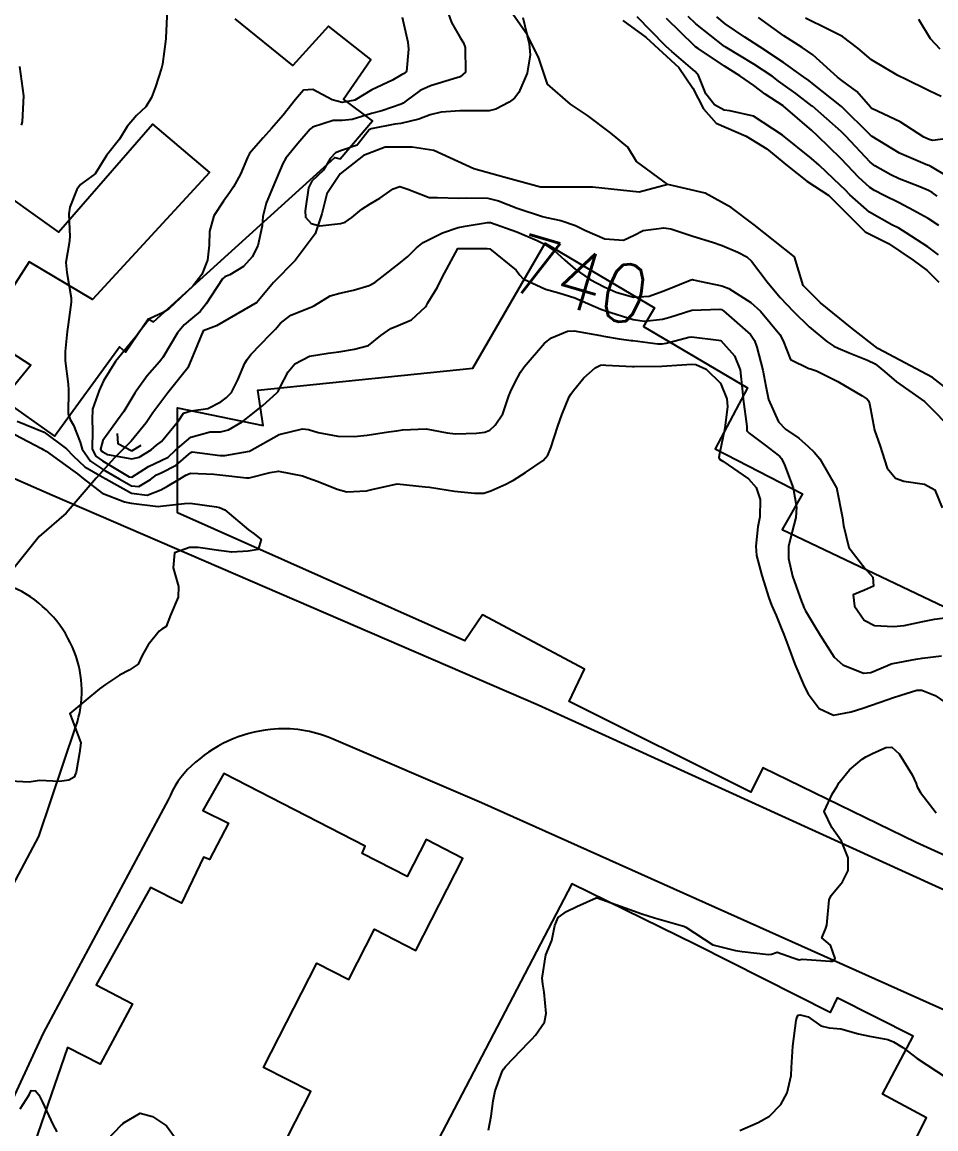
# Model space of a CAD drawing. Header units: metres. Extents: x 318500 to 325275, y 7408834 to 7428799.
# Drawn here: x 322859.2 to 322921.5, y 7421296.6 to 7421372 of the extents above; entities that cross this region are included whole.
import ezdxf
from ezdxf.enums import TextEntityAlignment as Align

# ---------------------------------------------------------------- set-up
doc = ezdxf.new("R2010")
doc.units = ezdxf.units.M
doc.header["$MEASUREMENT"] = 0
for name, color, linetype in [('Cotas', 45, 'Continuous'), ('Curvas de Nivel 1m', 11, 'Continuous'), ('Curvas de Nivel 5m', 15, 'Continuous'), ('Edificações', 30, 'Continuous'), ('Hidrografia', 140, 'Continuous'), ('Pontes_Viadutos_Tubos', 190, 'Continuous'), ('Vias Primárias', 230, 'Continuous')]:
    doc.layers.add(name, color=color, linetype=linetype)
doc.styles.add('Style-STANDARD', font='STANDARD.shx')

msp = doc.modelspace()

# ---------------------------------------------------------------- linework, layer by layer
at = {"layer": 'Curvas de Nivel 1m', "flags": 128}
for points, elevation in [([(322869.12, 7421372.84), (322869.031, 7421370.91), (322869.027, 7421370.841), (322868.796, 7421369.121), (322868.734, 7421368.843), (322868.318, 7421367.581), (322868.044, 7421366.85), (322867.676, 7421366.212), (322867.028, 7421365.626), (322866.4, 7421364.869), (322865.878, 7421364.006), (322864.99, 7421362.89), (322864.214, 7421361.658), (322863.221, 7421360.916), (322862.957, 7421360.581), (322862.491, 7421359.378), (322862.417, 7421358.925), (322862.488, 7421357.353), (322862.441, 7421356.925), (322862.21, 7421355.607), (322862.292, 7421354.926), (322862.584, 7421353.201), (322862.583, 7421352.923), (322862.366, 7421351.396), (322862.312, 7421350.925), (322862.174, 7421349.562), (322862.168, 7421348.926), (322862.368, 7421347.34), (322862.389, 7421346.924), (322862.367, 7421345.313), (322862.511, 7421344.922), (322862.744, 7421344.527), (322863.188, 7421343.374), (322863.322, 7421342.911), (322863.894, 7421342.078), (322864.71, 7421341.54), (322865.838, 7421340.873), (322866.693, 7421340.404), (322867.183, 7421340.364), (322867.979, 7421340.847), (322868.403, 7421341.144), (322868.707, 7421341.285), (322869.725, 7421341.815), (322870.728, 7421342.677), (322870.819, 7421342.719), (322872.725, 7421342.466), (322873.041, 7421342.461), (322874.73, 7421342.76), (322876.742, 7421343.904), (322878.326, 7421344.287), (322878.745, 7421344.237), (322879.394, 7421344.043), (322880.741, 7421343.785), (322881.852, 7421343.774), (322882.742, 7421343.863), (322884.195, 7421344.079), (322884.745, 7421344.161), (322885.146, 7421344.216), (322886.747, 7421344.28), (322888.182, 7421344.016), (322888.744, 7421343.946), (322890.194, 7421343.998), (322890.745, 7421344.056), (322891.086, 7421344.198), (322891.464, 7421344.533), (322891.974, 7421345.316), (322892.394, 7421346.524), (322892.498, 7421346.809), (322892.793, 7421347.417), (322893.18, 7421348.139), (322893.438, 7421348.511), (322894.826, 7421350.13), (322895.291, 7421350.483), (322896.376, 7421350.928), (322896.838, 7421350.968), (322898.637, 7421350.638), (322898.832, 7421350.596), (322899.902, 7421350.424), (322900.728, 7421350.311), (322900.829, 7421350.3), (322902.529, 7421350.086), (322902.827, 7421350.076), (322903.094, 7421350.111), (322904.065, 7421350.368), (322904.657, 7421350.537), (322904.833, 7421350.552), (322906.668, 7421350.332), (322906.813, 7421350.313), (322906.83, 7421350.299), (322907.756, 7421349.252), (322908.15, 7421348.31), (322908.295, 7421346.8), (322908.351, 7421346.306), (322908.602, 7421344.452), (322908.599, 7421344.302), (322908.605, 7421344.159), (322908.747, 7421343.983), (322909.854, 7421343.173), (322910.732, 7421342.499), (322910.852, 7421342.399), (322910.948, 7421342.277), (322911.17, 7421341.827), (322911.749, 7421340.264), (322911.985, 7421338.955), (322911.943, 7421338.261), (322911.693, 7421337.297), (322911.436, 7421336.268), (322911.442, 7421335.464), (322911.716, 7421334.264), (322912.311, 7421332.537), (322912.422, 7421332.253), (322912.469, 7421332.132), (322912.586, 7421331.885), (322913.205, 7421330.869), (322913.598, 7421330.235), (322914.548, 7421328.735), (322915.124, 7421328.214), (322916.532, 7421327.653), (322917.035, 7421327.69), (322918.174, 7421328.175), (322918.431, 7421328.282), (322918.542, 7421328.312), (322920.101, 7421328.593), (322920.548, 7421328.663), (322921.85, 7421328.828)], 741), ([(322888.259, 7421372.583), (322888.487, 7421371.946), (322889.105, 7421370.9), (322889.3, 7421370.567), (322889.411, 7421370.25), (322889.441, 7421368.564), (322889.067, 7421368.268), (322888.615, 7421368.127), (322887.06, 7421367.65), (322886.342, 7421367.322), (322885.406, 7421366.616), (322885.2, 7421366.466), (322885.047, 7421366.401), (322883.727, 7421365.952), (322883.036, 7421365.749), (322881.72, 7421365.359), (322881.026, 7421365.277), (322880.421, 7421365.291), (322879.021, 7421364.835), (322878.864, 7421364.702), (322878.009, 7421363.711), (322877.205, 7421362.727), (322876.986, 7421362.354), (322876.309, 7421360.74), (322875.853, 7421359.646), (322875.623, 7421358.75), (322875.578, 7421358.102), (322875.3, 7421356.754), (322874.902, 7421355.989), (322874.326, 7421355.335), (322873.392, 7421354.775), (322873.039, 7421354.627), (322872.886, 7421354.497), (322871.772, 7421352.796), (322871.366, 7421352.288), (322870.846, 7421351.853), (322870.287, 7421351.37), (322869.831, 7421350.825), (322868.813, 7421349.146), (322868.691, 7421348.962), (322868.592, 7421348.842), (322867.758, 7421347.888), (322867.005, 7421346.858), (322866.916, 7421346.72), (322866.774, 7421346.482), (322866.159, 7421345.469), (322865.726, 7421344.875), (322864.736, 7421343.492), (322864.576, 7421342.892), (322864.621, 7421342.784), (322864.727, 7421342.712), (322865.065, 7421342.545), (322866.721, 7421342.25), (322867.209, 7421342.369), (322868.022, 7421342.847), (322868.402, 7421343.175), (322868.736, 7421343.42), (322869.888, 7421344.823), (322870.22, 7421345.356), (322870.761, 7421345.515), (322871.885, 7421345.671), (322872.77, 7421346.122), (322873.146, 7421346.404), (322873.494, 7421346.773), (322873.937, 7421347.624), (322874.416, 7421348.764), (322874.561, 7421349.014), (322874.816, 7421349.344), (322876.158, 7421350.74), (322876.489, 7421351.081), (322876.841, 7421351.476), (322877.538, 7421352.031), (322878.858, 7421352.546), (322878.967, 7421352.591), (322879.147, 7421352.697), (322880.224, 7421353.333), (322880.873, 7421353.533), (322881.816, 7421353.726), (322882.881, 7421354.052), (322883.272, 7421354.256), (322883.769, 7421354.637), (322884.899, 7421355.512), (322885.501, 7421356.017), (322886.097, 7421356.608), (322886.547, 7421356.972), (322886.918, 7421357.166), (322887.876, 7421357.636), (322888.931, 7421357.99), (322889.417, 7421358.078), (322890.937, 7421358.347), (322891.143, 7421358.332), (322892.928, 7421357.698), (322894.313, 7421357.105), (322894.915, 7421356.821), (322895.43, 7421356.482), (322896.195, 7421355.763), (322896.897, 7421355.152), (322897.93, 7421354.45), (322898.883, 7421353.964), (322899.703, 7421353.602), (322900.873, 7421353.255), (322901.955, 7421353.313), (322902.879, 7421353.653), (322903.392, 7421353.865), (322904.631, 7421354.363), (322904.808, 7421354.444), (322904.891, 7421354.446), (322904.961, 7421354.429), (322905.378, 7421354.353), (322906.885, 7421354.029), (322907.368, 7421353.838), (322908.869, 7421352.893), (322909.518, 7421352.293), (322910.836, 7421350.705), (322911.06, 7421350.277), (322911.563, 7421349.014), (322912.811, 7421348.39), (322912.93, 7421348.367), (322913.338, 7421348.242), (322914.8, 7421347.522), (322916.443, 7421346.546), (322916.781, 7421346.298), (322916.877, 7421346.199), (322916.959, 7421346.015), (322917.287, 7421344.192), (322917.667, 7421343.114), (322917.961, 7421342.182), (322918.145, 7421341.603), (322918.711, 7421340.926), (322919.279, 7421340.731), (322920.706, 7421340.526), (322921.409, 7421340.133), (322921.897, 7421338.913)], 739), ([(322893.337, 7421372.307), (322893.773, 7421370.51), (322893.843, 7421369.755), (322893.633, 7421368.512), (322893.057, 7421367.198), (322892.77, 7421366.806), (322892.399, 7421366.527), (322891.513, 7421366.065), (322891.041, 7421365.936), (322889.651, 7421365.95), (322889.041, 7421365.942), (322887.781, 7421365.846), (322887.036, 7421365.665), (322886.265, 7421365.374), (322885.027, 7421365.09), (322884.625, 7421365.027), (322883.021, 7421364.714), (322882.884, 7421364.652), (322882.066, 7421363.603), (322880.998, 7421363.238), (322880.587, 7421363.093), (322880.212, 7421362.688), (322879.773, 7421361.901), (322878.975, 7421361.16), (322878.749, 7421360.703), (322878.511, 7421359.142), (322878.544, 7421358.706), (322878.933, 7421358.263), (322879.524, 7421358.101), (322880.934, 7421358.266), (322881.24, 7421358.371), (322881.686, 7421358.669), (322882.37, 7421359.237), (322882.954, 7421359.616), (322883.608, 7421359.992), (322884.501, 7421360.627), (322884.972, 7421360.784), (322885.507, 7421360.615), (322886.962, 7421360.051), (322887.521, 7421360.033), (322888.961, 7421360.003), (322889.51, 7421360.014), (322890.962, 7421359.995), (322891.683, 7421359.809), (322892.952, 7421359.325), (322894.691, 7421358.746), (322894.943, 7421358.687), (322895.938, 7421358.475), (322896.935, 7421358.142), (322897.573, 7421357.811), (322898.922, 7421357.234), (322900.204, 7421357.137), (322900.926, 7421357.465), (322901.541, 7421357.79), (322902.934, 7421357.977), (322903.411, 7421357.897), (322904.926, 7421357.418), (322906.255, 7421357.005), (322906.917, 7421356.766), (322907.972, 7421356.314), (322908.599, 7421355.997), (322908.904, 7421355.715), (322909.972, 7421354.289), (322910.874, 7421353.238), (322911.773, 7421352.266), (322912.845, 7421351.224), (322914.039, 7421350.232), (322914.516, 7421349.914), (322914.826, 7421349.776), (322915.567, 7421349.468), (322916.818, 7421348.955), (322917.327, 7421348.705), (322917.971, 7421348.183), (322918.8, 7421347.493), (322920.696, 7421346.141), (322920.779, 7421346.068), (322922.683, 7421344.121)], 738), ([(322921.652, 7421356.139), (322920.918, 7421356.673), (322919.458, 7421357.639), (322918.937, 7421357.952), (322918.468, 7421358.177), (322916.953, 7421359.046), (322915.616, 7421360.22), (322915.299, 7421360.551), (322914.976, 7421360.866), (322913.527, 7421362.245), (322912.997, 7421362.706), (322911.02, 7421364.28), (322909.039, 7421365.576), (322907.427, 7421365.944), (322907.045, 7421365.981), (322906.392, 7421366.34), (322905.811, 7421367.102), (322905.303, 7421368.356), (322905.074, 7421368.623), (322903.496, 7421369.982), (322903.099, 7421370.328), (322903.038, 7421370.391), (322901.129, 7421372.348)], 738), ([(322921.68, 7421358.139), (322920.947, 7421358.616), (322919.953, 7421359.162), (322918.963, 7421359.675), (322917.942, 7421360.185), (322917.285, 7421360.507), (322916.975, 7421360.716), (322916.199, 7421361.429), (322915.456, 7421362.223), (322914.997, 7421362.706), (322913.419, 7421364.246), (322913.025, 7421364.603), (322911.071, 7421366.28), (322909.845, 7421367.085), (322909.064, 7421367.666), (322908.13, 7421368.319), (322907.08, 7421368.985), (322905.279, 7421370.175), (322905.099, 7421370.298), (322905.024, 7421370.361), (322903.128, 7421372.24)], 739), ([(322922.305, 7421361.452), (322921.121, 7421362.148), (322920.991, 7421362.214), (322920.89, 7421362.253), (322919.003, 7421363.066), (322917.128, 7421364.198), (322917.021, 7421364.286), (322915.05, 7421366.23), (322913.066, 7421367.804), (322912.812, 7421367.998), (322912.46, 7421368.259), (322911.084, 7421369.237), (322909.472, 7421370.304), (322909.103, 7421370.541), (322908.463, 7421370.963), (322907.123, 7421371.876), (322906.543, 7421372.339)], 741), ([(322922.802, 7421364.123), (322921.242, 7421363.922), (322921.017, 7421363.982), (322920.659, 7421364.154), (322919.035, 7421365.19), (322917.16, 7421366.087), (322917.049, 7421366.165), (322917.016, 7421366.201), (322916.094, 7421367.248), (322915.068, 7421368.009), (322914.77, 7421368.233), (322913.093, 7421369.75), (322912.374, 7421370.261), (322911.111, 7421371.043), (322909.382, 7421372.306)], 742), ([(322921.83, 7421366.91), (322921.061, 7421367.286), (322919.26, 7421368.168), (322919.071, 7421368.265), (322918.889, 7421368.357), (322917.088, 7421369.411), (322916.155, 7421370.214), (322915.112, 7421371.001), (322913.618, 7421371.75), (322913.126, 7421371.971), (322912.598, 7421372.258)], 743), ([(322921.769, 7421370.14), (322921.111, 7421370.85), (322920.316, 7421372.158)], 744), ([(322859.07, 7421368.97), (322859.325, 7421366.966), (322859.245, 7421365.19), (322859.179, 7421364.968)], 742), ([(322858.912, 7421344.803), (322860.737, 7421344.067), (322862.257, 7421342.925), (322862.715, 7421342.439), (322863.508, 7421341.704), (322864.702, 7421341.018), (322864.936, 7421340.886), (322866.686, 7421339.913), (322867.753, 7421339.78), (322868.689, 7421340.135), (322869.152, 7421340.374), (322869.872, 7421340.822), (322870.379, 7421341.141), (322870.707, 7421341.261), (322872.287, 7421341.206), (322872.706, 7421341.148), (322874.512, 7421340.953), (322874.703, 7421340.953), (322876.141, 7421341.306), (322876.71, 7421341.395), (322878.335, 7421341.076), (322878.704, 7421340.953), (322879.396, 7421340.693), (322880.692, 7421340.179), (322881.36, 7421340), (322882.691, 7421340.056), (322883.156, 7421340.18), (322884.699, 7421340.531), (322884.78, 7421340.538), (322886.696, 7421340.349), (322886.981, 7421340.31), (322888.692, 7421340.048), (322890.039, 7421339.899), (322890.691, 7421339.914), (322891.172, 7421340.056), (322892.176, 7421340.525), (322892.533, 7421340.692), (322892.704, 7421340.786), (322893.512, 7421341.308), (322894.725, 7421342.124), (322895.038, 7421342.485), (322895.255, 7421343.002), (322895.734, 7421344.475), (322895.986, 7421345.247), (322896.494, 7421346.464), (322896.604, 7421346.641), (322896.787, 7421346.906), (322897.489, 7421347.764), (322898.256, 7421348.446), (322898.626, 7421348.628), (322898.812, 7421348.635), (322898.99, 7421348.615), (322900.811, 7421348.529), (322900.927, 7421348.524), (322902.812, 7421348.561), (322904.503, 7421348.673), (322904.813, 7421348.701), (322905.115, 7421348.658), (322905.823, 7421348.345), (322906.796, 7421347.393), (322907.223, 7421346.323), (322907.286, 7421345.809), (322907.1, 7421344.325), (322906.732, 7421342.574), (322906.69, 7421342.331), (322906.729, 7421342.233), (322906.97, 7421342.083), (322908.709, 7421340.892), (322909.23, 7421340.295), (322909.504, 7421339.475), (322909.492, 7421338.292), (322909.349, 7421337.608), (322909.199, 7421336.295), (322909.264, 7421335.671), (322909.623, 7421334.29), (322910.104, 7421332.779), (322910.281, 7421332.283), (322910.583, 7421331.568), (322910.964, 7421330.664), (322911.114, 7421330.272), (322911.452, 7421329.371), (322911.869, 7421328.26), (322912.517, 7421326.72), (322912.764, 7421326.246), (322913.516, 7421325.25), (322914.496, 7421324.783), (322915.7, 7421325.006), (322916.501, 7421325.271), (322918.196, 7421325.863), (322918.508, 7421325.977), (322919.073, 7421326.162), (322920.178, 7421326.482), (322920.515, 7421326.484), (322921.423, 7421326.131), (322922.503, 7421325.391)], 742), ([(322858.734, 7421343.898), (322860.566, 7421342.942), (322860.662, 7421342.884), (322860.719, 7421342.859), (322860.879, 7421342.778), (322862.705, 7421341.444), (322863.011, 7421341.222), (322863.408, 7421340.909), (322864.685, 7421339.906), (322866.219, 7421339.324), (322866.675, 7421339.225), (322868.505, 7421339.009), (322868.673, 7421339.013), (322870.288, 7421339.203), (322870.676, 7421339.237), (322872.476, 7421338.979), (322872.672, 7421338.929), (322873.05, 7421338.776), (322874.656, 7421337.402), (322875.035, 7421337.135), (322875.516, 7421336.747), (322875.308, 7421336.082), (322874.638, 7421335.952), (322873.512, 7421335.896), (322872.638, 7421336.007), (322871.225, 7421336.217), (322870.641, 7421336.21), (322869.617, 7421335.843), (322869.526, 7421334.826), (322869.879, 7421333.543), (322869.864, 7421332.821), (322869.355, 7421331.606), (322869.047, 7421330.833), (322868.759, 7421330.646), (322868.565, 7421330.501), (322867.815, 7421329.583), (322867.424, 7421328.851), (322867.132, 7421328.253), (322866.525, 7421327.854), (322865.874, 7421327.516), (322864.916, 7421326.884), (322864.507, 7421326.58), (322863.59, 7421325.808), (322862.49, 7421324.91), (322863.245, 7421322.902), (322863.137, 7421322.216), (322862.932, 7421320.905), (322862.774, 7421320.559), (322862.425, 7421320.375), (322861.785, 7421320.281), (322860.424, 7421320.339), (322859.709, 7421320.237), (322858.423, 7421320.301)], 743), ([(322890.999, 7421296.527), (322891.175, 7421297.474), (322891.327, 7421298.522), (322891.464, 7421299.206), (322891.925, 7421300.522), (322892.016, 7421300.677), (322892.174, 7421300.894), (322893.726, 7421302.497), (322893.955, 7421302.732), (322894.198, 7421303.004), (322894.818, 7421303.874), (322894.933, 7421304.479), (322894.787, 7421305.937), (322894.704, 7421306.483), (322894.651, 7421306.882), (322894.906, 7421308.48), (322895.316, 7421309.443), (322895.528, 7421310.472), (322895.756, 7421311.021), (322896.314, 7421311.424), (322897.018, 7421311.755), (322898.329, 7421312.354), (322898.414, 7421312.354), (322900.319, 7421311.665), (322901.444, 7421311.262), (322902.309, 7421310.988), (322904.212, 7421310.45), (322904.301, 7421310.422), (322904.434, 7421310.358), (322906.282, 7421309.162), (322907.819, 7421308.764), (322908.276, 7421308.7), (322910.07, 7421308.485), (322910.274, 7421308.525), (322910.656, 7421308.654), (322911.753, 7421308.258), (322912.164, 7421308.138), (322912.279, 7421308.162), (322912.361, 7421308.166), (322914.277, 7421308.033), (322914.458, 7421308.038), (322914.603, 7421308.217), (322914.289, 7421309.123), (322913.696, 7421309.631), (322913.95, 7421310.225), (322914.036, 7421310.492), (322914.199, 7421312.222), (322914.333, 7421312.507), (322915.116, 7421313.439), (322915.503, 7421314.208), (322915.495, 7421315.077), (322915.044, 7421316.213), (322914.394, 7421317.131), (322913.854, 7421318.228), (322914.422, 7421319.453), (322914.726, 7421319.918), (322914.891, 7421320.215), (322915.591, 7421321.061), (322916.454, 7421321.784), (322916.699, 7421321.954), (322917.153, 7421322.19), (322918.065, 7421322.577), (322918.467, 7421322.613), (322918.962, 7421322.162), (322919.856, 7421320.731), (322920.12, 7421320.145), (322920.199, 7421319.915), (322920.424, 7421319.532), (322921.486, 7421318.129)], 743), ([(322908.122, 7421296.511), (322909.372, 7421297.043), (322910.132, 7421297.48), (322910.909, 7421298.268), (322911.336, 7421299.079), (322911.604, 7421300.258), (322911.649, 7421300.787), (322911.733, 7421302.257), (322911.953, 7421303.99), (322912.018, 7421304.253), (322912.101, 7421304.372), (322912.222, 7421304.392), (322912.78, 7421304.242), (322913.625, 7421303.64), (322914.213, 7421303.494), (322914.992, 7421303.433), (322916.209, 7421303.099), (322916.947, 7421302.929), (322918.205, 7421302.706), (322918.593, 7421302.554), (322919.221, 7421302.155), (322920.189, 7421301.411), (322922.17, 7421300.12)], 744), ([(322859.099, 7421297.982), (322859.73, 7421298.946), (322859.846, 7421299.243), (322860.144, 7421299.219), (322860.369, 7421298.937), (322860.636, 7421298.428), (322861.343, 7421296.922), (322861.596, 7421296.409)], 743), ([(322864.09, 7421294.89), (322865.985, 7421296.862), (322866.046, 7421296.926), (322866.112, 7421297.003), (322867.274, 7421297.691), (322868.12, 7421297.467), (322869.062, 7421296.82), (322870.096, 7421295.423)], 743)]:
    msp.add_lwpolyline(points, dxfattribs=dict(at, elevation=elevation))
at = {"layer": 'Curvas de Nivel 5m', "elevation": 740, "flags": 128}
for points in [[(322885.117, 7421372.325), (322885.503, 7421370.616), (322885.565, 7421370.143), (322885.417, 7421368.617), (322885.219, 7421368.468), (322885.068, 7421368.386), (322884.471, 7421368.036), (322883.057, 7421367.381), (322881.895, 7421366.667), (322881.038, 7421366.512), (322880.355, 7421366.687), (322879.05, 7421367.387), (322878.401, 7421367.358), (322877.862, 7421366.718), (322877.029, 7421365.64), (322876.225, 7421364.742), (322875.666, 7421364.095), (322874.999, 7421363.352), (322874.723, 7421363.033), (322874.581, 7421362.764), (322874.114, 7421361.628), (322873.641, 7421360.773), (322873.372, 7421360.36), (322872.95, 7421359.788), (322872.299, 7421358.79), (322871.998, 7421357.72), (322871.986, 7421356.794), (322871.865, 7421355.766), (322871.474, 7421354.801), (322870.872, 7421353.999), (322869.623, 7421352.829), (322869.229, 7421352.46), (322868.851, 7421352.217), (322867.917, 7421351.776), (322867.192, 7421350.856), (322867.053, 7421350.632), (322866.825, 7421350.364), (322865.598, 7421348.878), (322864.787, 7421347.551), (322864.489, 7421346.894), (322864.038, 7421345.623), (322864.016, 7421344.901), (322864.044, 7421344.205), (322864.018, 7421342.901), (322864.257, 7421342.431), (322864.718, 7421342.113), (322866.536, 7421341.029), (322866.702, 7421341.004), (322867.838, 7421341.724), (322868.719, 7421342.122), (322869.19, 7421342.366), (322869.688, 7421342.826), (322870.739, 7421343.723), (322872.046, 7421344.093), (322872.743, 7421344.091), (322873.301, 7421344.218), (322874.221, 7421344.765), (322874.525, 7421344.99), (322874.756, 7421345.171), (322875.636, 7421345.878), (322876.594, 7421346.733), (322876.674, 7421346.84), (322876.785, 7421347.09), (322877.363, 7421348.16), (322877.813, 7421348.715), (322878.815, 7421349.246), (322880.076, 7421349.429), (322880.819, 7421349.534), (322881.877, 7421349.72), (322882.823, 7421349.971), (322883.673, 7421350.637), (322884.34, 7421351.125), (322884.84, 7421351.318), (322885.753, 7421351.705), (322886.718, 7421352.601), (322886.774, 7421352.688), (322886.864, 7421352.866), (322887.53, 7421353.94), (322887.852, 7421354.586), (322888.91, 7421356.57), (322890.876, 7421356.575), (322890.91, 7421356.572), (322891.085, 7421356.538), (322892.896, 7421355.097), (322893.129, 7421354.753), (322893.363, 7421354.513), (322894.88, 7421353.795), (322895.797, 7421353.555), (322896.871, 7421353.203), (322898.652, 7421352.442), (322898.859, 7421352.362), (322898.976, 7421352.321), (322900.85, 7421351.73), (322901.62, 7421351.627), (322902.851, 7421351.758), (322903.347, 7421351.881), (322904.86, 7421352.36), (322906.756, 7421352.437), (322906.861, 7421352.416), (322907.003, 7421352.328), (322908.836, 7421350.704), (322909.124, 7421350.297), (322909.271, 7421349.85), (322909.679, 7421348.291), (322909.89, 7421347.192), (322910.065, 7421346.287), (322910.757, 7421344.762), (322911.237, 7421344.273), (322912.127, 7421343.643), (322912.739, 7421343.106), (322913.189, 7421342.698), (322913.566, 7421342.237), (322914.701, 7421340.278), (322914.723, 7421340.22), (322914.736, 7421340.183), (322915.118, 7421338.216), (322915.169, 7421337.71), (322915.534, 7421336.211), (322916.629, 7421334.807), (322917.172, 7421334.192), (322917.227, 7421333.574), (322916.606, 7421333.296), (322915.829, 7421332.98), (322915.939, 7421332.207), (322916.58, 7421331.25), (322917.282, 7421330.895), (322918.577, 7421330.833), (322919.305, 7421330.887), (322920.58, 7421331.157), (322921.384, 7421331.33), (322922.584, 7421331.484)], [(322921.551, 7421360.141), (322921.215, 7421360.389), (322920.974, 7421360.522), (322920.373, 7421360.759), (322918.981, 7421361.314), (322918.397, 7421361.591), (322917.311, 7421362.195), (322916.994, 7421362.453), (322915.349, 7421364.225), (322915.025, 7421364.54), (322913.072, 7421366.25), (322913.05, 7421366.266), (322911.923, 7421367.132), (322911.065, 7421367.744), (322910.748, 7421367.966), (322910.31, 7421368.291), (322909.082, 7421369.12), (322907.127, 7421370.303), (322907.1, 7421370.317), (322907.083, 7421370.33), (322905.122, 7421371.859), (322904.592, 7421372.368)]]:
    msp.add_lwpolyline(points, dxfattribs=at)
at = {"layer": 'Edificações'}
for points in [[(322858.462, 7421349.508), (322859.834, 7421348.613), (322857.925, 7421346.287), (322861.445, 7421343.782), (322865.861, 7421349.866), (322866.279, 7421349.508), (322867.83, 7421351.774), (322868.179, 7421351.567), (322880.526, 7421362.764), (322880.909, 7421362.668), (322883.109, 7421365.251), (322881.126, 7421366.736), (322882.985, 7421369.432), (322880.107, 7421371.709), (322877.679, 7421369.039), (322873.747, 7421372.202)], [(322856.67, 7421361.258), (322861.714, 7421357.671), (322868.116, 7421365.039), (322871.995, 7421361.743), (322864.041, 7421353.101), (322859.715, 7421355.651), (322856.91, 7421351.297)], [(322942.135, 7421306.138), (322920.127, 7421316.125), (322909.69, 7421321.205), (322908.859, 7421319.545), (322896.497, 7421325.724), (322897.546, 7421327.912), (322890.584, 7421331.62), (322889.38, 7421329.86), (322869.817, 7421338.575), (322869.817, 7421345.708), (322875.655, 7421344.504), (322875.284, 7421346.912), (322889.939, 7421348.409), (322894.851, 7421356.931), (322902.316, 7421352.527), (322901.562, 7421351.25), (322908.645, 7421347.071), (322906.429, 7421342.931), (322912.388, 7421339.86), (322910.991, 7421337.441), (322922.543, 7421331.938)], [(322877.344, 7421296.102), (322878.906, 7421299.158), (322875.677, 7421300.809), (322879.308, 7421307.912), (322881.497, 7421306.794), (322883.243, 7421310.211), (322886.054, 7421308.774), (322889.255, 7421315.035), (322886.75, 7421316.315), (322885.468, 7421313.807), (322882.39, 7421315.38), (322882.593, 7421315.878), (322872.977, 7421320.819), (322871.539, 7421318.303), (322873.286, 7421317.43), (322872.001, 7421314.964), (322871.59, 7421315.118), (322870.097, 7421311.978), (322867.991, 7421313.056), (322864.287, 7421306.423), (322866.754, 7421305.139), (322864.544, 7421301.03), (322862.334, 7421302.16), (322859.431, 7421293.729)], [(322916.218, 7421288.259), (322920.834, 7421297.375), (322917.843, 7421298.981), (322919.926, 7421302.932), (322914.745, 7421305.548), (322914.264, 7421304.534), (322905.156, 7421309.144), (322896.668, 7421313.312), (322885.199, 7421291.32)]]:
    msp.add_lwpolyline(points, dxfattribs=at)
at = {"layer": 'Hidrografia'}
for points in [[(322922.992, 7421346.426), (322921.233, 7421347.793), (322917.52, 7421349.747), (322915.761, 7421351.114), (322913.611, 7421352.872), (322912.438, 7421354.044), (322911.852, 7421355.998), (322909.09, 7421358.189), (322907.526, 7421359.361), (322905.767, 7421360.338), (322903.226, 7421360.924), (322901.076, 7421362.487), (322900.49, 7421363.464), (322899.317, 7421364.441), (322897.754, 7421365.613), (322896.581, 7421366.394), (322895.017, 7421367.762), (322894.431, 7421369.52), (322893.649, 7421371.083), (322891.499, 7421374.208)], [(322900.155, 7421372.089), (322901.741, 7421370.944), (322903.959, 7421368.894), (322904.929, 7421367.484), (322905.634, 7421366.075), (322906.515, 7421365.106), (322908.542, 7421364.225), (322909.953, 7421363.344), (322911.363, 7421362.198), (322912.685, 7421361.141), (322914.183, 7421360.172), (322915.594, 7421358.763), (322916.651, 7421357.705), (322918.238, 7421356.912), (322919.913, 7421355.767), (322920.882, 7421355.062), (322921.675, 7421354.27)], [(322903.226, 7421360.924), (322901.263, 7421360.401), (322898.079, 7421360.742), (322894.553, 7421360.742), (322892.05, 7421361.424), (322890.003, 7421361.993), (322887.273, 7421363.243), (322885.794, 7421363.471), (322883.974, 7421363.471), (322882.496, 7421362.902), (322880.903, 7421361.652), (322879.993, 7421360.287), (322879.652, 7421358.923), (322879.197, 7421357.559), (322877.832, 7421355.74), (322876.354, 7421354.262), (322875.216, 7421352.898), (322872.486, 7421351.306), (322871.576, 7421350.965), (322870.535, 7421348.441), (322869.17, 7421346.736), (322868.146, 7421345.372), (322867.691, 7421344.69), (322866.668, 7421343.439), (322865.53, 7421342.302), (322864.279, 7421340.938), (322862.232, 7421338.551), (322860.412, 7421336.959), (322858.396, 7421334.456)]]:
    msp.add_lwpolyline(points, dxfattribs=at)
at = {"layer": 'Pontes_Viadutos_Tubos'}
msp.add_lwpolyline([(322865.713, 7421343.967), (322865.752, 7421343.283), (322866.702, 7421342.788), (322867.349, 7421343.169)], dxfattribs=at)
at = {"layer": 'Vias Primárias'}
for points in [[(323715.644, 7420145.548, 0), (323709.04, 7420132.939)], [(323831.088, 7420001.787, 0), (323833.844, 7420008.443, 0.220888)], [(322773.532, 7421201.387), (322782.954, 7421212.321), (322797.394, 7421229.016), (322812.82, 7421247.081), (322830.781, 7421267.371), (322838.393, 7421276.047), (322841.138, 7421280.374), (322852.55, 7421301.821), (322860.373, 7421316.517), (322862.909, 7421324.021, 0.175092), (322862.803, 7421329.086, 0.176676), (322859.213, 7421333.202), (322851.816, 7421336.591), (322843.158, 7421340.495, 0.35174), (322837.453, 7421339.022), (322831.535, 7421325.496), (322825.718, 7421310.283), (322821.067, 7421299.286), (322820.117, 7421298.125), (322811.67, 7421289.049), (322806.27, 7421283.009), (322786.406, 7421258.193), (322766.124, 7421234.844), (322751.533, 7421219.64)], [(323067.961, 7421175.373), (323066.223, 7421179.206), (323062.839, 7421187.856), (323062.088, 7421190.359), (323060.961, 7421196.118), (323060.335, 7421199.247), (323060.46, 7421201.375), (323061.336, 7421215.423), (323061.46, 7421227.836), (323061.21, 7421230.715, 0.08598), (323059.455, 7421237.354, 0.062416), (323057.827, 7421239.983, 0.05327), (323052.943, 7421244.865), (323042.408, 7421252.769), (323034.131, 7421258.666), (323027.368, 7421262.297), (323018.721, 7421266.439), (322981.388, 7421284.601), (322936.505, 7421306.292), (322894.396, 7421325.463), (322861.298, 7421339.755), (322857.568, 7421341.392)], [(322936.292, 7421298.335), (322890.519, 7421318.825), (322880.32, 7421323.197, 0.128782), (322876.163, 7421323.82, 0.163888), (322870.76, 7421321.328, 0.108495), (322869.197, 7421319.031), (322860.673, 7421303.133), (322853.39, 7421287.427, 0.19042), (322852.976, 7421280.267, 0.13745), (322857.244, 7421273.915), (322867.742, 7421268.094), (322880.232, 7421262.249), (322915.374, 7421243.542), (322942.931, 7421228.672)]]:
    msp.add_lwpolyline(points, format="xyb", dxfattribs=at)

# ---------------------------------------------------------------- texts
at = {"layer": 'Cotas', "style": 'Style-STANDARD'}
msp.add_text('740', height=4, rotation=343.58208, dxfattribs=at).set_placement((322897.272, 7421354.421, 740), align=Align.MIDDLE_CENTER)

doc.saveas('drawing.dxf')
